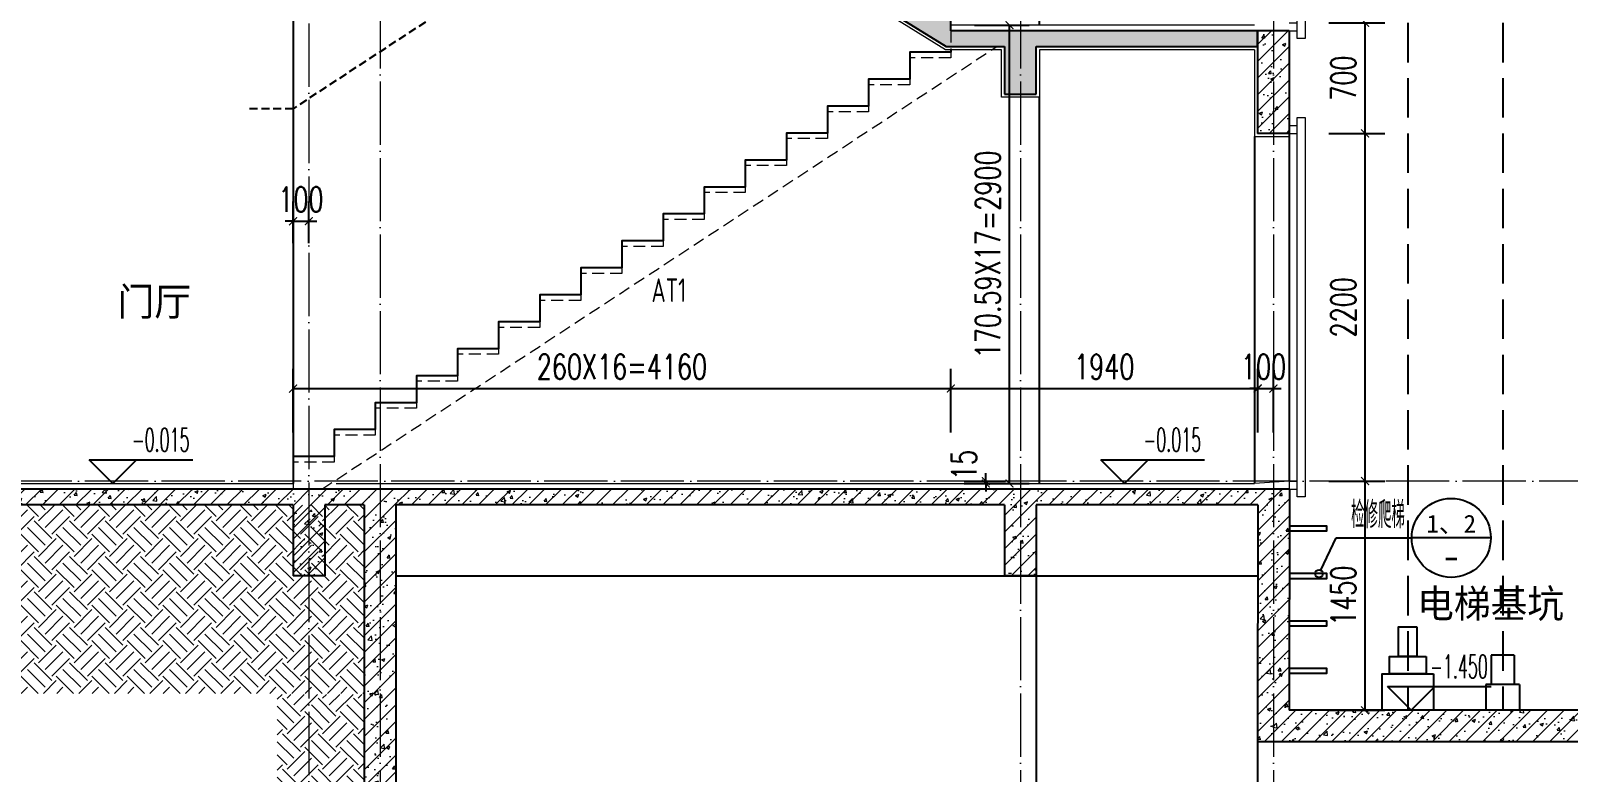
# Model space of a CAD drawing. Extents: x -1058961 to 23600, y -449123 to 2751847.
# Drawn here: x -63043 to -53319, y 25318 to 30010 of the extents above; entities that cross this region are included whole.
import ezdxf
from ezdxf.enums import TextEntityAlignment as Align

# ---------------------------------------------------------------- set-up
doc = ezdxf.new("R2010")
doc.units = 0
doc.header["$LTSCALE"] = 1000
for name, pattern in [('DASH', [0.35, 0.25, -0.1]), ('DOTE', [2.42, 2, -0.2, 0.02, -0.2]), ('HIDDEN', [0.375, 0.25, -0.125])]:
    doc.linetypes.add(name, pattern=pattern)
doc.layers.get('0').update_dxf_attribs({"linetype": 'CONTINUOUS'})
doc.layers.get('DEFPOINTS').update_dxf_attribs({"linetype": 'CONTINUOUS'})
for name, color, linetype in [('DIM_ELEV', 3, 'CONTINUOUS'), ('DIM_IDEN', 67, 'CONTINUOUS'), ('PUB_DIM', 3, 'CONTINUOUS'), ('PUB_TEXT', 2, 'CONTINUOUS'), ('TEXT', 2, 'CONTINUOUS'), ('WALL', 5, 'CONTINUOUS'), ('审核', 1, 'CONTINUOUS'), ('尺寸标注', 86, 'CONTINUOUS'), ('看线', 251, 'CONTINUOUS'), ('设备', 253, 'CONTINUOUS')]:
    doc.layers.add(name, color=color, linetype=linetype)
for name, color, linetype, lineweight in [('DOTE', 19, 'DOTE', 9), ('PUB_HATCH', 8, 'CONTINUOUS', 9), ('STAIR', 2, 'CONTINUOUS', 18), ('WINDOW', 144, 'CONTINUOUS', 15), ('内粉刷', 37, 'CONTINUOUS', 9), ('填充', 251, 'CONTINUOUS', 5), ('建筑', 30, 'CONTINUOUS', 25)]:
    doc.layers.add(name, color=color, linetype=linetype, lineweight=lineweight)
doc.styles.add('_TCH_DIM', font='SIMPLEX.shx', dxfattribs={"width": 0.7, "bigfont": 'GBCBIG.shx'})
doc.styles.add('_TCH_DIM_T3', font='SIMPLEX', dxfattribs={"width": 0.705882, "bigfont": 'GBCBIG'})
doc.styles.add('_TCH_LABEL', font='simhei.ttf')
doc.styles.add('TSSD_REIN', font='tssdeng.shx', dxfattribs={"width": 0.7, "height": 300, "bigfont": 'tssdchn.shx'})
doc.dimstyles.new('_TCH_ARCH&&50', dxfattribs={"dimtxt": 157.5, "dimasz": 50, "dimexe": 125, "dimexo": 150, "dimgap": 58.75, "dimtad": 1, "dimdec": 0, "dimzin": 0, "dimdsep": 46, "dimtxsty": '_TCH_DIM_T3', "dimblk": 'ARCHTICK', "dimcen": 0.09, "dimclrt": 7, "dimazin": 0, "dimtfac": 1, "dimtdec": 0, "dimtix": 1, "dimtmove": 2, "dimatfit": 3, "dimldrblk": 'ARCHTICK', "dimfxl": 0, "dimtolj": 1, "dimtzin": 0, "dimarcsym": 0})
pattern_1 = [(45, (-1019980.43, 12679.79), (0, 224.506403), [158.75, -158.75]), (45, (-1020022.53, 12721.88), (0, 224.506403), [158.75, -158.75]), (45, (-1020064.62, 12763.98), (0, 224.506403), [158.75, -158.75]), (135, (-1020064.62, 12792.04), (-224.506403, 0), [158.75, -158.75]), (135, (-1020022.53, 12834.14), (-224.506403, 0), [158.75, -158.75]), (135, (-1019980.43, 12876.23), (-224.506403, 0), [158.75, -158.75])]
pattern_2 = [(45, (-1018747.41, 119588.15), (-53.0330086, 53.0330086), []), (50, (-1018747.41, 119588.15), (215.178055, -18.82564), [22.5, -247.5]), (355, (-1018747.41, 119588.15), (-41.6254, 225.65764), [18, -198]), (100.4514, (-1018729.48, 119586.58), (173.552815, 206.831863), [19.122057, -210.342634]), (46.1842, (-1018747.4, 119648.15), (320.172315, -49.655704), [33.75, -371.25]), (96.6356, (-1018720.73, 119644), (280.39881, 292.23536), [28.68309, -315.5139]), (351.1842, (-1018747.4, 119648.15), (280.39858, 292.23558), [27, -297]), (21, (-1018717.41, 119633.15), (179.072116, -120.785667), [22.5, -247.5]), (326, (-1018717.41, 119633.15), (72.9946, 217.545014), [18, -198]), (71.4514, (-1018702.49, 119623.08), (252.06679, 96.75915), [19.122057, -210.342634]), (37.5, (-1018747.41, 119588.15), (3.6479566, 99.868156), [0, -195.6, 0, -201, 0, -198.75]), (7.5, (-1018747.41, 119588.15), (78.920861, 118.323514), [0, -114.6, 0, -191.1, 0, -75.75]), (327.5, (-1018814.31, 119588.15), (160.146731, -6.7664615), [0, -75, 0, -234, 0, -310.5]), (317.5, (-1018844.31, 119588.15), (174.95585, 30.031495), [0, -97.5, 0, -155.4, 0, -220.5])]

# ---------------------------------------------------------------- blocks, each defined once
blk = doc.blocks.new('FGSDFSFSEFESFES')
at = {"layer": 'WINDOW', "ltscale": 0.8}
for p, q in [((175258.6, -121034), (175208.6, -121034)), ((175258.6, -121084), (175208.6, -121084)), ((175258.6, -123284), (175208.6, -123284)), ((175258.6, -123334), (175208.6, -123334))]:
    blk.add_line(p, q, dxfattribs=at)
blk.add_lwpolyline([(175158.6, -123384), (175208.6, -123384), (175208.6, -120984), (175158.6, -120984), (175158.6, -123384)], dxfattribs=at)
blk = doc.blocks.new('A$C0DDB073D')
at = {"layer": 'PUB_HATCH'}
h = blk.add_hatch(dxfattribs=at)
h.set_pattern_fill('钢筋混凝土', color=256, scale=30, style=0)
h.set_pattern_definition([(45, (0, 0), (-53.033, 53.033), []), (50, (0, 0), (215.178, -18.8256), [22.5, -247.5]), (355, (0, 0), (-41.625, 225.658), [18, -198]), (100.4514, (17.93, -1.57), (173.553, 206.832), [19.122, -210.343]), (46.184, (0, 60), (320.172, -49.656), [33.75, -371.25]), (96.6356, (26.68, 55.86), (280.399, 292.235), [28.683, -315.514]), (351.184, (0, 60), (280.399, 292.236), [27, -297]), (21, (30, 45), (179.072, -120.7857), [22.5, -247.5]), (326, (30, 45), (72.995, 217.545), [18, -198]), (71.4514, (44.92, 34.93), (252.067, 96.759), [19.122, -210.343]), (37.5, (0, 0), (3.648, 99.8682), [0, -195.6, 0, -201, 0, -198.75]), (7.5, (0, 0), (78.9209, 118.3235), [0, -114.6, 0, -191.1, 0, -75.75]), (327.5, (-66.9, 0), (160.1467, -6.7665), [0, -75, 0, -234, 0, -310.5]), (317.5, (-96.9, 0), (174.956, 30.0315), [0, -97.5, 0, -155.4, 0, -220.5])])
h.paths.add_polyline_path([(199.9, 0), (199.9, -100), (1430, -100), (1430, -400), (1630, -400), (1630, -278.8), (3681.5, -1550), (4050, -1550), (4050, -1850), (4250, -1850), (4250, -1550), (5649.9, -1550), (5649.9, -1450), (3710, -1450), (3710, -1288.9), (3450, -1288.9), (3450, -1127.8), (3190, -1127.8), (3190, -966.7), (2930, -966.7), (2930, -805.6), (2670, -805.6), (2670, -644.5), (2410, -644.5), (2410, -483.3), (2150, -483.3), (2150, -322.2), (1890, -322.2), (1890, -161.1), (1630, -161.1), (1630, 0)])
at = {"layer": 'WALL'}
for p, q in [((199.9, 0), (199.9, -100)), ((1630, 0), (199.9, 0)), ((1630, -161.1), (1630, 0)), ((199.9, -100), (1430, -100)), ((1430, -100), (1430, -400)), ((1890, -161.1), (1630, -161.1)), ((1890, -322.2), (1890, -161.1)), ((1630, -400), (1630, -278.8)), ((1630, -278.8), (3681.5, -1550)), ((2150, -322.2), (1890, -322.2)), ((2150, -483.3), (2150, -322.2)), ((1430, -400), (1630, -400)), ((2410, -483.3), (2150, -483.3)), ((2410, -644.5), (2410, -483.3)), ((2670, -644.5), (2410, -644.5)), ((2670, -805.6), (2670, -644.5)), ((2930, -805.6), (2670, -805.6)), ((2930, -966.7), (2930, -805.6)), ((3190, -966.7), (2930, -966.7)), ((3190, -1127.8), (3190, -966.7)), ((3450, -1127.8), (3190, -1127.8)), ((3450, -1288.9), (3450, -1127.8)), ((3710, -1288.9), (3450, -1288.9)), ((3710, -1450), (3710, -1288.9)), ((5649.9, -1450), (3710, -1450)), ((5649.9, -1550), (5649.9, -1450)), ((3681.5, -1550), (4050, -1550)), ((4050, -1550), (4050, -1850)), ((4250, -1850), (4250, -1550)), ((4250, -1550), (5649.9, -1550)), ((4050, -1850), (4250, -1850))]:
    blk.add_line(p, q, dxfattribs=at)
at = {"layer": '内粉刷'}
for p, q in [((1630, 35), (219.9, 35)), ((219.9, -120), (1410, -120)), ((1410, -120), (1410, -420)), ((1650, -420), (1650, -314.7)), ((1410, -420), (1650, -420)), ((5630, -1415), (3710, -1415))]:
    blk.add_line(p, q, dxfattribs=at)
for points in [[(3710, -1415), (3710, -1253.9), (3450, -1253.9), (3450, -1092.8), (3190, -1092.8), (3190, -931.7), (2930, -931.7), (2930, -770.6), (2670, -770.6), (2670, -609.5), (2410, -609.5), (2410, -448.3), (2150, -448.3), (2150, -287.2), (1890, -287.2), (1890, -126.1), (1630, -126.1), (1630, 35)], [(5630, -1570), (4270, -1570), (4270, -1870), (4030, -1870), (4030, -1570), (3675.8, -1570), (1650, -314.7)]]:
    blk.add_lwpolyline(points, dxfattribs=at)
at = {"layer": '看线'}
blk.add_line((4270, -1415), (4270, 1030), dxfattribs=at)
blk = doc.blocks.new('_ArchTick')
at = {"color": 0, "linetype": 'ByBlock', "const_width": 0.15}
blk.add_lwpolyline([(-0.5, -0.5), (0.5, 0.5)], dxfattribs=at)
blk = doc.blocks.new('*D2637')
at = {"layer": 'DEFPOINTS', "color": 0}
for p in [(-57224.1, 30044.7), (-56852.9, 30044.7), (-57224.1, 27144.7)]:
    blk.add_point(p, dxfattribs=at)
at = {"layer": '尺寸标注', "color": 0, "lineweight": -2}
for p, q in [((-57074.1, 30044.7), (-56727.9, 30044.7)), ((-56852.9, 27144.7), (-56852.9, 30044.7)), ((-57074.1, 27144.7), (-56727.9, 27144.7))]:
    blk.add_line(p, q, dxfattribs=at)
at = {"layer": '尺寸标注', "color": 0, "lineweight": -2, "xscale": 50, "yscale": 50, "zscale": 50}
for p, rotation in [((-56852.9, 30044.7), 90), ((-56852.9, 27144.7), 270)]:
    blk.add_blockref('_ArchTick', p, dxfattribs=dict(at, rotation=rotation))
at = {"layer": '尺寸标注', "color": 7, "insert": (-56990.4, 28594.7), "char_height": 157.5, "attachment_point": 5, "rotation": 90, "style": '_TCH_DIM_T3'}
blk.add_mtext('\\A1;170.59X17=2900', dxfattribs=at)
blk = doc.blocks.new('*D2647')
at = {"layer": 'DEFPOINTS', "color": 0}
for p in [(-54984.1, 27159.8), (-54604.5, 27159.8), (-54984.1, 25709.7)]:
    blk.add_point(p, dxfattribs=at)
at = {"layer": 'PUB_DIM', "color": 0, "lineweight": -2}
for p, q in [((-54834.1, 27159.8), (-54479.5, 27159.8)), ((-54604.5, 25709.7), (-54604.5, 27159.8)), ((-54834.1, 25709.7), (-54479.5, 25709.7))]:
    blk.add_line(p, q, dxfattribs=at)
at = {"layer": 'PUB_DIM', "color": 0, "lineweight": -2, "xscale": 50, "yscale": 50, "zscale": 50}
for p, rotation in [((-54604.5, 27159.8), 90), ((-54604.5, 25709.7), 270)]:
    blk.add_blockref('_ArchTick', p, dxfattribs=dict(at, rotation=rotation))
at = {"layer": 'PUB_DIM', "color": 7, "insert": (-54742, 26434.7), "char_height": 157.5, "attachment_point": 5, "rotation": 90, "style": '_TCH_DIM_T3'}
blk.add_mtext('\\A1;1450', dxfattribs=at)
blk = doc.blocks.new('*D2648')
at = {"layer": 'DEFPOINTS', "color": 0}
for p in [(-54984.1, 29359.7), (-54604.5, 29359.7), (-54984.1, 27159.8)]:
    blk.add_point(p, dxfattribs=at)
at = {"layer": 'PUB_DIM', "color": 0, "lineweight": -2}
for p, q in [((-54834.1, 29359.7), (-54479.5, 29359.7)), ((-54604.5, 27159.8), (-54604.5, 29359.7)), ((-54834.1, 27159.8), (-54479.5, 27159.8))]:
    blk.add_line(p, q, dxfattribs=at)
at = {"layer": 'PUB_DIM', "color": 0, "lineweight": -2, "xscale": 50, "yscale": 50, "zscale": 50}
for p, rotation in [((-54604.5, 29359.7), 90), ((-54604.5, 27159.8), 270)]:
    blk.add_blockref('_ArchTick', p, dxfattribs=dict(at, rotation=rotation))
at = {"layer": 'PUB_DIM', "color": 7, "insert": (-54742, 28259.7), "char_height": 157.5, "attachment_point": 5, "rotation": 90, "style": '_TCH_DIM_T3'}
blk.add_mtext('\\A1;2200', dxfattribs=at)
blk = doc.blocks.new('*D2649')
at = {"layer": 'DEFPOINTS', "color": 0}
for p in [(-54984.1, 30059.8), (-54604.5, 30059.8), (-54984.1, 29359.7)]:
    blk.add_point(p, dxfattribs=at)
at = {"layer": 'PUB_DIM', "color": 0, "lineweight": -2}
for p, q in [((-54834.1, 30059.8), (-54479.5, 30059.8)), ((-54604.5, 29359.7), (-54604.5, 30059.8)), ((-54834.1, 29359.7), (-54479.5, 29359.7))]:
    blk.add_line(p, q, dxfattribs=at)
at = {"layer": 'PUB_DIM', "color": 0, "lineweight": -2, "xscale": 50, "yscale": 50, "zscale": 50}
for p, rotation in [((-54604.5, 30059.8), 90), ((-54604.5, 29359.7), 270)]:
    blk.add_blockref('_ArchTick', p, dxfattribs=dict(at, rotation=rotation))
at = {"layer": 'PUB_DIM', "color": 7, "insert": (-54742, 29709.8), "char_height": 157.5, "attachment_point": 5, "rotation": 90, "style": '_TCH_DIM_T3'}
blk.add_mtext('\\A1;700', dxfattribs=at)
blk = doc.blocks.new('*D2664')
at = {"layer": 'DEFPOINTS', "color": 0}
for p in [(-61284.1, 28804.7), (-61384.1, 28515.4), (-61284.1, 28515.4)]:
    blk.add_point(p, dxfattribs=at)
at = {"layer": '尺寸标注', "color": 0, "lineweight": -2}
for p, q in [((-61384.1, 28665.4), (-61384.1, 28929.7)), ((-61284.1, 28665.4), (-61284.1, 28929.7)), ((-61384.1, 28804.7), (-61434.1, 28804.7)), ((-61384.1, 28804.7), (-61284.1, 28804.7)), ((-61284.1, 28804.7), (-61234.1, 28804.7))]:
    blk.add_line(p, q, dxfattribs=at)
at = {"layer": '尺寸标注', "color": 0, "lineweight": -2, "xscale": 50, "yscale": 50, "zscale": 50}
blk.add_blockref('_ArchTick', (-61384.1, 28804.7), dxfattribs=at)
at = {"layer": '尺寸标注', "color": 0, "lineweight": -2, "xscale": 50, "yscale": 50, "zscale": 50, "rotation": 180}
blk.add_blockref('_ArchTick', (-61284.1, 28804.7), dxfattribs=at)
at = {"layer": '尺寸标注', "color": 7, "insert": (-61334.1, 28942.2), "char_height": 157.5, "attachment_point": 5, "style": '_TCH_DIM_T3'}
blk.add_mtext('\\A1;100', dxfattribs=at)
blk = doc.blocks.new('*D2665')
at = {"layer": 'DEFPOINTS', "color": 0}
for p in [(-57290.4, 27159.7), (-57290.4, 27144.7), (-57002.9, 27159.7)]:
    blk.add_point(p, dxfattribs=at)
at = {"layer": '尺寸标注', "color": 0, "lineweight": -2}
for p, q in [((-57140.4, 27159.7), (-56877.9, 27159.7)), ((-57140.4, 27144.7), (-56877.9, 27144.7)), ((-57002.9, 27159.7), (-57002.9, 27209.7)), ((-57002.9, 27144.7), (-57002.9, 27159.7)), ((-57002.9, 27144.7), (-57002.9, 27094.7))]:
    blk.add_line(p, q, dxfattribs=at)
at = {"layer": '尺寸标注', "color": 0, "lineweight": -2, "xscale": 50, "yscale": 50, "zscale": 50}
for p, rotation in [((-57002.9, 27159.7), 270), ((-57002.9, 27144.7), 90)]:
    blk.add_blockref('_ArchTick', p, dxfattribs=dict(at, rotation=rotation))
at = {"layer": '尺寸标注', "color": 7, "insert": (-57140.4, 27262.2), "char_height": 157.5, "attachment_point": 5, "rotation": 90, "style": '_TCH_DIM_T3'}
blk.add_mtext('\\A1;15', dxfattribs=at)
blk = doc.blocks.new('*D2681')
at = {"layer": 'DEFPOINTS', "color": 0}
for p in [(-55184.1, 27745.9), (-55283.6, 27318.3), (-55184.1, 27318.3)]:
    blk.add_point(p, dxfattribs=at)
at = {"layer": '尺寸标注', "color": 0, "lineweight": -2}
for p, q in [((-55283.6, 27468.3), (-55283.6, 27870.9)), ((-55184.1, 27468.3), (-55184.1, 27870.9)), ((-55283.6, 27745.9), (-55333.6, 27745.9)), ((-55283.6, 27745.9), (-55184.1, 27745.9)), ((-55184.1, 27745.9), (-55134.1, 27745.9))]:
    blk.add_line(p, q, dxfattribs=at)
at = {"layer": '尺寸标注', "color": 0, "lineweight": -2, "xscale": 50, "yscale": 50, "zscale": 50}
blk.add_blockref('_ArchTick', (-55283.6, 27745.9), dxfattribs=at)
at = {"layer": '尺寸标注', "color": 0, "lineweight": -2, "xscale": 50, "yscale": 50, "zscale": 50, "rotation": 180}
blk.add_blockref('_ArchTick', (-55184.1, 27745.9), dxfattribs=at)
at = {"layer": '尺寸标注', "color": 7, "insert": (-55246.1, 27883.4), "char_height": 157.5, "attachment_point": 5, "style": '_TCH_DIM_T3'}
blk.add_mtext('\\A1;100', dxfattribs=at)
blk = doc.blocks.new('*D2682')
at = {"layer": 'DEFPOINTS', "color": 0}
for p in [(-55283.6, 27745.9), (-57224, 27318.3), (-55283.6, 27318.3)]:
    blk.add_point(p, dxfattribs=at)
at = {"layer": '尺寸标注', "color": 0, "lineweight": -2}
for p, q in [((-57224, 27468.3), (-57224, 27870.9)), ((-55283.6, 27468.3), (-55283.6, 27870.9)), ((-57224, 27745.9), (-55283.6, 27745.9))]:
    blk.add_line(p, q, dxfattribs=at)
at = {"layer": '尺寸标注', "color": 0, "lineweight": -2, "xscale": 50, "yscale": 50, "zscale": 50, "rotation": 180}
blk.add_blockref('_ArchTick', (-57224, 27745.9), dxfattribs=at)
at = {"layer": '尺寸标注', "color": 0, "lineweight": -2, "xscale": 50, "yscale": 50, "zscale": 50}
blk.add_blockref('_ArchTick', (-55283.6, 27745.9), dxfattribs=at)
at = {"layer": '尺寸标注', "color": 7, "insert": (-56253.8, 27883.4), "char_height": 157.5, "attachment_point": 5, "style": '_TCH_DIM_T3'}
blk.add_mtext('\\A1;1940', dxfattribs=at)
blk = doc.blocks.new('*D2683')
at = {"layer": 'DEFPOINTS', "color": 0}
for p in [(-57224, 27745.9), (-61384.1, 27318.3), (-57224, 27318.3)]:
    blk.add_point(p, dxfattribs=at)
at = {"layer": '尺寸标注', "color": 0, "lineweight": -2}
for p, q in [((-61384.1, 27468.3), (-61384.1, 27870.9)), ((-57224, 27468.3), (-57224, 27870.9)), ((-61384.1, 27745.9), (-57224, 27745.9))]:
    blk.add_line(p, q, dxfattribs=at)
at = {"layer": '尺寸标注', "color": 0, "lineweight": -2, "xscale": 50, "yscale": 50, "zscale": 50, "rotation": 180}
blk.add_blockref('_ArchTick', (-61384.1, 27745.9), dxfattribs=at)
at = {"layer": '尺寸标注', "color": 0, "lineweight": -2, "xscale": 50, "yscale": 50, "zscale": 50}
blk.add_blockref('_ArchTick', (-57224, 27745.9), dxfattribs=at)
at = {"layer": '尺寸标注', "color": 7, "insert": (-59304.1, 27883.4), "char_height": 157.5, "attachment_point": 5, "style": '_TCH_DIM_T3'}
blk.add_mtext('\\A1;260X16=4160', dxfattribs=at)

msp = doc.modelspace()

# ---------------------------------------------------------------- hatches: boundary and pattern name
at = {"layer": 'PUB_HATCH'}
h = msp.add_hatch(dxfattribs=at)
h.set_pattern_fill('钢筋混凝土', color=256, scale=30, style=0)
h.set_pattern_definition(pattern_2)
h.paths.add_polyline_path([(-55284.09, 30009.73), (-55284.09, 29359.73), (-55084.09, 29359.73), (-55084.09, 30009.73)])
h = msp.add_hatch(dxfattribs=at)
h.set_pattern_fill('钢筋混凝土', color=256, scale=30, style=0)
h.set_pattern_definition(pattern_2)
h.paths.add_polyline_path([(-61284.09, 27043.07), (-61284.09, 27109.73), (-63883.1, 27109.73), (-63683.28, 27009.73), (-61384.09, 27009.73)])
h = msp.add_hatch(dxfattribs=at)
h.set_pattern_fill('钢筋混凝土', color=256, scale=30, style=0)
h.set_pattern_definition(pattern_2)
h.paths.add_polyline_path([(-61284.09, 27043.07), (-61384.09, 27009.73), (-61384.08, 26559.73), (-61184.08, 26559.73), (-61184.09, 27009.73)])
h = msp.add_hatch(dxfattribs=at)
h.set_pattern_fill('钢筋混凝土', color=256, scale=30, style=0)
h.set_pattern_definition(pattern_2)
h.paths.add_polyline_path([(-60834.08, 27043.07), (-60834.08, 27109.73), (-61284.09, 27109.73), (-61284.09, 27043.07), (-61184.09, 27009.73), (-60934.08, 27009.73)])
h = msp.add_hatch(dxfattribs=at)
h.set_pattern_fill('钢筋混凝土', color=256, scale=30, style=0)
h.set_pattern_definition(pattern_2)
h.paths.add_polyline_path([(-60834.08, 27043.07), (-60934.08, 27009.73), (-60934.08, 22109.73), (-60734.08, 22309.73), (-60734.08, 27009.73)])
h = msp.add_hatch(dxfattribs=at)
h.set_pattern_fill('钢筋混凝土', color=256, scale=30, style=0)
h.set_pattern_definition(pattern_2)
h.paths.add_polyline_path([(-56784.03, 27043.07), (-56784.03, 27109.73), (-60834.08, 27109.73), (-60834.08, 27043.07), (-60734.08, 27009.73), (-56884.03, 27009.73)])
h = msp.add_hatch(dxfattribs=at)
h.set_pattern_fill('钢筋混凝土', color=256, scale=30, style=0)
h.set_pattern_definition(pattern_2)
h.paths.add_polyline_path([(-56784.03, 27043.07), (-56884.03, 27009.73), (-56884.03, 26559.73), (-56684.03, 26559.73), (-56684.03, 27009.73)])
h = msp.add_hatch(dxfattribs=at)
h.set_pattern_fill('钢筋混凝土', color=256, scale=30, style=0)
h.set_pattern_definition(pattern_2)
h.paths.add_polyline_path([(-55283.17, 27009.73), (-55083.1, 27109.73), (-56784.03, 27109.73), (-56784.03, 27043.07), (-56684.03, 27009.73)])
h = msp.add_hatch(dxfattribs=at)
h.set_pattern_fill('钢筋混凝土', color=256, scale=30, style=0)
h.set_pattern_definition(pattern_2)
h.paths.add_polyline_path([(-55083.1, 27109.73), (-55283.17, 27009.73), (-55284.23, 25509.73), (-55084.09, 25709.73)])
h = msp.add_hatch(dxfattribs=at)
h.set_pattern_fill('钢筋混凝土', color=256, scale=30, style=0)
h.set_pattern_definition(pattern_2)
h.paths.add_polyline_path([(-52984.09, 25509.73), (-53184.09, 25709.73), (-55084.09, 25709.73), (-55284.23, 25509.73)])
at = {"layer": '填充'}
h = msp.add_hatch(dxfattribs=at)
h.set_pattern_fill('EARTH', color=250, scale=50, angle=45, style=0)
h.set_pattern_definition(pattern_1)
edge = h.paths.add_edge_path()
edge.add_line((-65011.1, 27009.72), (-65011.1, 25816.44))
edge.add_line((-65011.1, 25816.44), (-60934.08, 25816.29))
edge.add_line((-60934.08, 25813.08), (-60934.09, 27006.39))
edge.add_line((-60934.09, 27006.39), (-65011.1, 27009.72))
h = msp.add_hatch(dxfattribs=at)
h.set_pattern_fill('EARTH', color=250, scale=50, angle=45, style=0)
h.set_pattern_definition(pattern_1)
h.paths.add_polyline_path([(-61484.38, 22109.73), (-60934.13, 22109.73), (-60934.13, 25809.73), (-61484.38, 25809.73)])

# ---------------------------------------------------------------- linework, layer by layer
at = {"layer": 'DIM_ELEV', "color": 6}
for p, q in [((-62524.41, 27144.63), (-62674.41, 27294.63)), ((-62674.41, 27294.63), (-62018.41, 27294.63)), ((-62524.41, 27144.63), (-62374.41, 27294.63)), ((-56126.46, 27144.72), (-56276.46, 27294.72)), ((-56276.46, 27294.72), (-55620.46, 27294.72)), ((-56126.46, 27144.72), (-55976.46, 27294.72))]:
    msp.add_line(p, q, dxfattribs=at)
at = {"layer": 'DIM_ELEV', "color": 3}
for p, q in [((-54313.55, 25709.73), (-54463.55, 25859.73)), ((-54463.55, 25859.73), (-53807.55, 25859.73)), ((-54313.55, 25709.73), (-54163.55, 25859.73))]:
    msp.add_line(p, q, dxfattribs=at)
at = {"layer": 'DIM_IDEN'}
for p, q in [((-54884.99, 26596.94), (-54788.11, 26800.84)), ((-54788.11, 26800.84), (-54309.22, 26800.84)), ((-53809.22, 26800.84), (-54309.22, 26800.84))]:
    msp.add_line(p, q, dxfattribs=at)
for centre, radius in [((-54059.22, 26800.84), 250), ((-54895.63, 26574.54), 24.8)]:
    msp.add_circle(centre, radius, dxfattribs=at)
at = {"layer": 'DOTE', "color": 1, "linetype": 'DOTE', "ltscale": 0.2}
for p, q in [((-60834.1, 45659.73), (-60834.08, 21082.73)), ((-56784.1, 45659.73), (-56784.08, 21082.73)), ((-55184.1, 45659.73), (-55184.08, 21082.73)), ((-61284.08, 32959.73), (-61284.08, 21082.73)), ((-50684.04, 27159.73), (-66161.1, 27159.73))]:
    msp.add_line(p, q, dxfattribs=at)
at = {"layer": 'STAIR', "linetype": 'HIDDEN', "ltscale": 0.3}
msp.add_line((-61201.81, 27109.28), (-56934.21, 29909.29), dxfattribs=at)
msp.add_lwpolyline([(-57224.09, 30009.29), (-57224.09, 29838.7), (-57484.09, 29838.7), (-57484.09, 29668.11), (-57744.09, 29668.11), (-57744.09, 29497.53), (-58004.09, 29497.53), (-58004.09, 29326.94), (-58264.09, 29326.94), (-58264.09, 29156.35), (-58524.09, 29156.35), (-58524.09, 28985.76), (-58784.09, 28985.76), (-58784.09, 28815.17), (-59044.09, 28815.17), (-59044.09, 28644.58), (-59304.09, 28644.58), (-59304.09, 28474), (-59564.09, 28474), (-59564.09, 28303.41), (-59824.09, 28303.41), (-59824.09, 28132.82), (-60084.09, 28132.82), (-60084.09, 27962.23), (-60344.09, 27962.23), (-60344.09, 27791.64), (-60604.09, 27791.64), (-60604.09, 27621.06), (-60864.09, 27621.06), (-60864.09, 27450.47), (-61124.09, 27450.47), (-61124.09, 27279.88), (-61384.09, 27279.88), (-61384.09, 27109.29)], dxfattribs=at)
at = {"layer": 'WALL'}
for p, q in [((-55284.09, 30009.73), (-55284.09, 29359.73)), ((-55084.09, 30009.73), (-55284.09, 30009.73)), ((-55084.09, 30009.73), (-55084.09, 29359.73)), ((-55084.09, 29359.73), (-55284.09, 29359.73)), ((-61284.09, 27109.73), (-63883.1, 27109.73)), ((-60834.08, 27109.73), (-61284.09, 27109.73)), ((-56784.03, 27109.73), (-60834.08, 27109.73)), ((-55083.1, 27109.73), (-56784.03, 27109.73)), ((-55083.1, 27109.73), (-55084.09, 25709.73)), ((-61384.09, 27009.73), (-63683.28, 27009.73)), ((-61384.09, 27009.73), (-61384.08, 26559.73)), ((-61184.09, 27009.73), (-61184.08, 26559.73)), ((-60934.08, 27009.73), (-61184.09, 27009.73)), ((-60934.08, 27009.73), (-60934.08, 22109.73)), ((-60734.08, 27009.73), (-60734.08, 22309.73)), ((-56884.03, 27009.73), (-60734.08, 27009.73)), ((-56884.03, 27009.73), (-56884.03, 26559.73)), ((-55283.17, 27009.73), (-56684.03, 27009.73)), ((-56684.03, 27009.73), (-56684.03, 26559.73)), ((-55283.17, 27009.73), (-55284.23, 25509.73)), ((-61184.08, 26559.73), (-61384.08, 26559.73)), ((-56684.03, 26559.73), (-56884.03, 26559.73)), ((-53184.09, 25709.73), (-55084.09, 25709.73)), ((-52984.09, 25509.73), (-55284.23, 25509.73))]:
    msp.add_line(p, q, dxfattribs=at)
at = {"layer": '内粉刷'}
for p, q in [((-63884.07, 27144.53), (-61384.03, 27144.74)), ((-61111.95, 27144.73), (-55304.08, 27144.73))]:
    msp.add_line(p, q, dxfattribs=at)
for points in [[(-55304.06, 29889.75), (-55304.06, 29339.75), (-55084.06, 29339.73)], [(-55084.08, 27159.73), (-55304.08, 27144.73)], [(-55084.08, 27159.73), (-55084.08, 27109.73)]]:
    msp.add_lwpolyline(points, dxfattribs=at)
at = {"layer": '审核', "color": 58, "linetype": 'HIDDEN', "ltscale": 0.2}
msp.add_lwpolyline([(-56924.03, 32244.75), (-57224.03, 32244.75), (-61384.03, 29515.33), (-61684.03, 29515.33)], dxfattribs=at)
at = {"layer": '建筑', "color": 2}
for points in [[(-55084.09, 26844.54), (-54845.47, 26844.54), (-54845.47, 26874.54), (-55084.09, 26874.54)], [(-55084.09, 26544.54), (-54845.47, 26544.54), (-54845.47, 26574.54), (-55084.09, 26574.54)], [(-55084.09, 26244.54), (-54845.47, 26244.54), (-54845.47, 26274.54), (-55084.09, 26274.54)], [(-55084.09, 25944.54), (-54845.47, 25944.54), (-54845.47, 25974.54), (-55084.09, 25974.54)]]:
    msp.add_lwpolyline(points, dxfattribs=at)
at = {"layer": '看线', "color": 252}
for p, q in [((-61384.07, 30519.73), (-61384.03, 27315.33)), ((-60734.08, 26559.73), (-55283.84, 26559.73)), ((-56683.49, 26559.73), (-56684.23, 22309.73)), ((-55284.23, 25509.73), (-55284.23, 22309.73))]:
    msp.add_line(p, q, dxfattribs=at)
at = {"layer": '看线'}
for p, q in [((-56664.09, 27144.75), (-56664.09, 29589.75)), ((-55304.06, 29339.75), (-55304.06, 27144.75)), ((-55084.06, 29359.73), (-55084.06, 27159.75))]:
    msp.add_line(p, q, dxfattribs=at)
at = {"layer": '看线', "color": 32}
msp.add_lwpolyline([(-57224.09, 29889.29), (-57224.09, 29873.7), (-57484.09, 29873.7), (-57484.09, 29703.11), (-57744.09, 29703.11), (-57744.09, 29532.53), (-58004.09, 29532.53), (-58004.09, 29361.94), (-58264.09, 29361.94), (-58264.09, 29191.35), (-58524.09, 29191.35), (-58524.09, 29020.76), (-58784.09, 29020.76), (-58784.09, 28850.17), (-59044.09, 28850.17), (-59044.09, 28679.58), (-59304.09, 28679.58), (-59304.09, 28509), (-59564.09, 28509), (-59564.09, 28338.41), (-59824.09, 28338.41), (-59824.09, 28167.82), (-60084.09, 28167.82), (-60084.09, 27997.23), (-60344.09, 27997.23), (-60344.09, 27826.64), (-60604.09, 27826.64), (-60604.09, 27656.06), (-60864.09, 27656.06), (-60864.09, 27485.47), (-61124.09, 27485.47), (-61124.09, 27314.88), (-61384.09, 27314.88), (-61384.09, 27144.29)], dxfattribs=at)
at = {"layer": '设备', "color": 206, "linetype": 'DASH'}
for p, q in [((-54334.12, 43009.73), (-54334.12, 25709.73)), ((-53733.81, 43009.74), (-53734.04, 25709.73))]:
    msp.add_line(p, q, dxfattribs=at)
at = {"layer": '设备', "color": 206}
for p, q in [((-53806.94, 26058.37), (-53806.94, 25872.66)), ((-53661.29, 26058.37), (-53806.94, 26058.37)), ((-53661.29, 26058.37), (-53661.29, 25872.66)), ((-53841.26, 25872.66), (-53841.26, 25709.73)), ((-53626.98, 25872.66), (-53841.26, 25872.66)), ((-53626.98, 25872.66), (-53626.98, 25709.73))]:
    msp.add_line(p, q, dxfattribs=at)
for points in [[(-54276.35, 26237.67), (-54276.35, 26050.9), (-54391.9, 26050.9), (-54391.9, 26237.67)], [(-54218.57, 26050.9), (-54218.57, 25940.78), (-54449.67, 25940.78), (-54449.67, 26050.9)], [(-54171.22, 25940.78), (-54171.22, 25709.73), (-54497.03, 25709.73), (-54497.03, 25940.78)]]:
    msp.add_lwpolyline(points, close=True, dxfattribs=at)

# ---------------------------------------------------------------- block references
msp.add_blockref('A$C0DDB073D', (-60934.1, 31459.3))
at = {"xscale": -1}
for p in [(120174.51, 153343.77), (120174.51, 150443.77)]:
    msp.add_blockref('FGSDFSFSEFESFES', p, dxfattribs=at)

# ---------------------------------------------------------------- texts
at = {"layer": 'PUB_TEXT'}
for s, p in [('门厅', (-62493.86, 28206.32)), ('电梯基坑', (-54275.2, 26295.28))]:
    msp.add_text(s, height=178.723, dxfattribs=at).set_placement(p)
at = {"layer": 'PUB_TEXT', "color": 6, "style": '_TCH_DIM', "width": 0.494118}
for p in [(-62404.41, 27347.13), (-56006.46, 27347.22)]:
    msp.add_text('-0.015', height=148.75, dxfattribs=at).set_placement(p)
at = {"layer": 'PUB_TEXT', "style": '_TCH_DIM', "width": 0.7}
msp.add_text('检修爬梯', height=168.794, dxfattribs=at).set_placement((-54692.88, 26862.06))
at = {"layer": 'PUB_TEXT', "style": '_TCH_LABEL'}
for s, height, width, p, p2 in [('1、2', 113.14, 0.962162, (-54215.78, 26833.54), (-53902.65, 26833.54)), ('-', 172.43, 1.022989, (-54122.64, 26600.65), (-53995.79, 26600.65))]:
    msp.add_text(s, height=height, dxfattribs=dict(at, width=width)).set_placement(p, p2, align=Align.FIT)
at = {"layer": 'PUB_TEXT', "color": 3, "style": '_TCH_DIM', "width": 0.494118}
msp.add_text('-1.450', height=148.75, dxfattribs=at).set_placement((-54193.55, 25912.23))
at = {"layer": 'TEXT', "color": 230, "style": 'TSSD_REIN', "width": 0.7}
msp.add_text('AT1', height=150, dxfattribs=at).set_placement((-59007.72, 28293.07), align=Align.CENTER)

# ---------------------------------------------------------------- dimensions: what is measured, and where the dimension line sits
at = {"layer": 'PUB_DIM'}
for p1, p2, picture, middle in [((-54984.06, 29359.73), (-54984.06, 30059.78), '*D2649', (-54742.02, 29709.76)), ((-54984.06, 27159.75), (-54984.06, 29359.73), '*D2648', (-54742.02, 28259.74)), ((-54984.06, 25709.73), (-54984.06, 27159.75), '*D2647', (-54742.02, 26434.74))]:
    dim = msp.add_aligned_dim(p1=p1, p2=p2, distance=-379.54, dimstyle='_TCH_ARCH&&50', dxfattribs=at)
    dim.commit()
    dim.dimension.update_dxf_attribs({"geometry": picture, "text_midpoint": middle})
at = {"layer": '尺寸标注', "color": 106}
for p1, p2, distance, text, picture, middle in [((-57224.09, 27144.73), (-57224.09, 30044.74), -371.15, '170.59X17=2900', '*D2637', (-56990.44, 28594.73)), ((-61384.08, 27318.26), (-57224.03, 27318.26), 427.67, '260X16=4160', '*D2683', (-59304.06, 27883.43))]:
    dim = msp.add_aligned_dim(p1=p1, p2=p2, distance=distance, text=text, dimstyle='_TCH_ARCH&&50', dxfattribs=at)
    dim.commit()
    dim.dimension.update_dxf_attribs({"geometry": picture, "text_midpoint": middle})
at = {"layer": '尺寸标注', "color": 6}
dim = msp.add_aligned_dim(p1=(-61384.08, 28515.37), p2=(-61284.08, 28515.37), distance=289.31, dimstyle='_TCH_ARCH&&50', dxfattribs=at)
dim.commit()
dim.dimension.update_dxf_attribs({"geometry": '*D2664', "text_midpoint": (-61334.08, 28942.18)})
at = {"layer": '尺寸标注', "color": 106}
dim = msp.add_aligned_dim(p1=(-57224.03, 27318.26), p2=(-55283.62, 27318.25), distance=427.67, dimstyle='_TCH_ARCH&&50', dxfattribs=at)
dim.commit()
dim.dimension.update_dxf_attribs({"geometry": '*D2682', "text_midpoint": (-56253.83, 27883.42)})
dim = msp.add_linear_dim(base=(-55184.08, 27745.92), p1=(-55283.62, 27318.25), p2=(-55184.08, 27318.25), angle=359.99996, dimstyle='_TCH_ARCH&&50', dxfattribs=at)
dim.commit()
dim.dimension.update_dxf_attribs({"geometry": '*D2681', "text_midpoint": (-55246.07, 27883.42), "dimtype": 161})
at = {"layer": '尺寸标注', "color": 6}
dim = msp.add_linear_dim(base=(-57002.94, 27159.73), p1=(-57290.42, 27144.73), p2=(-57290.42, 27159.73), angle=90, dimstyle='_TCH_ARCH&&50', dxfattribs=at)
dim.commit()
dim.dimension.update_dxf_attribs({"geometry": '*D2665', "text_midpoint": (-57140.44, 27262.23), "dimtype": 161})

doc.saveas('drawing.dxf')
